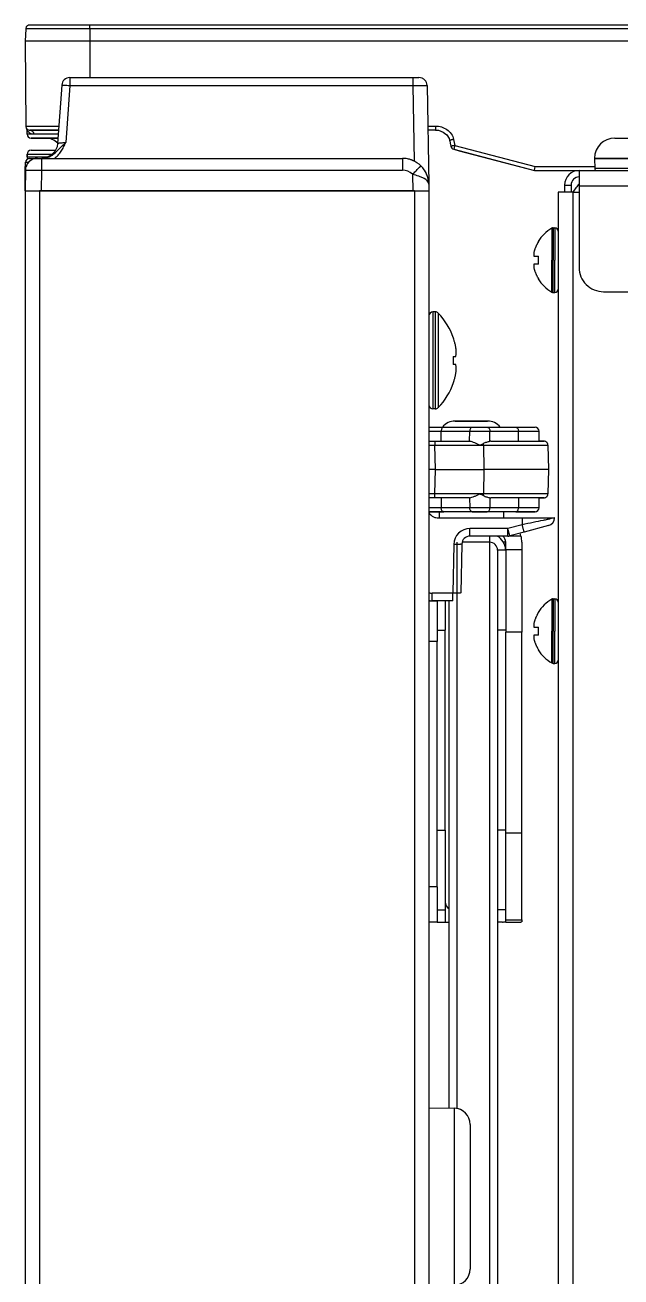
# Model space of a CAD drawing. Header units: millimetres. Extents: x -1584 to 3730, y -1918 to 2655.
# Drawn here: x -1523.8 to -1450.1, y 848.1 to 1003 of the extents above; entities that cross this region are included whole.
import ezdxf

# ---------------------------------------------------------------- set-up
doc = ezdxf.new("R2010")
doc.units = ezdxf.units.MM
doc.header["$LTSCALE"] = 65.395
doc.layers.get('0').update_dxf_attribs({"linetype": 'CONTINUOUS'})
for name, color, linetype in [('02___PRT_ALL_AXES', 7, 'CONTINUOUS'), ('ASSI', 7, 'CONTINUOUS'), ('GEOM', 7, 'CONTINUOUS')]:
    doc.layers.add(name, color=color, linetype=linetype)

msp = doc.modelspace()

# ---------------------------------------------------------------- linework, layer by layer
at = {"linetype": 'Continuous'}
for p, q in [((-1523.83, 1001.05), (-1523.74, 990.55)), ((-1515.83, 1001.05), (-1515.83, 996.55)), ((-1519.28, 995.62), (-1519.8, 988.41)), ((-1523.74, 990.55), (-1519.64, 990.55)), ((-1523.24, 990.05), (-1519.68, 990.05)), ((-1519.68, 990.05), (-1523.24, 990.05)), ((-1523.58, 986.76), (-1523.58, 987.05)), ((-1523.58, 987.05), (-1520.5, 987.05)), ((-1523.08, 987.55), (-1521.08, 987.55)), ((-1521.08, 987.55), (-1520.08, 987.55)), ((-1470.76, 987.67), (-1470.08, 987.49)), ((-1470.08, 987.49), (-1460.75, 985.05)), ((-1523.69, 985.55), (-1523.83, 985.55)), ((-1523.83, 985.08), (-1523.83, 985.55)), ((-1523.78, 985.55), (-1523.77, 986.06)), ((-1523.58, 986.76), (-1520.96, 986.76)), ((-1460.75, 985.05), (-1460.68, 985.55)), ((-1460.68, 985.55), (-1453.32, 985.55)), ((-1453.33, 986.55), (-1453.31, 985.3)), ((-1453.33, 986.55), (-1453.24, 986.55)), ((-1453.24, 986.55), (-1451.11, 986.55)), ((-1451.11, 986.55), (-1451.06, 986.55)), ((-1451.06, 986.55), (-1448.33, 986.55)), ((-1523.83, 982.55), (-1523.83, 985.08)), ((-1460.75, 985.05), (-1459.76, 985.05)), ((-1460.75, 985.05), (-1459.76, 985.05)), ((-1459.76, 985.05), (-1455.81, 985.05)), ((-1459.76, 985.05), (-1455.81, 985.05)), ((-1455.81, 985.05), (-1455.23, 985.05)), ((-1455.81, 985.05), (-1455.23, 985.05)), ((-1451.4, 985.3), (-1453.31, 985.3)), ((-1448.33, 985.3), (-1451.4, 985.3)), ((-1523.83, 982.55), (-1522.63, 982.55)), ((-1523.83, 982.55), (-1523.83, -44.45)), ((-1522.63, 982.55), (-1522.59, 982.55)), ((-1522.59, 982.55), (-1522.03, 982.55)), ((-1522.03, 982.55), (-1521.83, 982.55)), ((-1522.03, 982.55), (-1522.03, -44.45)), ((-1521.83, 982.55), (-1475.83, 982.55)), ((-1475.83, 982.55), (-1475.63, 982.55)), ((-1475.63, 982.55), (-1475.08, 982.55)), ((-1475.63, 982.55), (-1475.63, -44.45)), ((-1475.08, 982.55), (-1475.03, 982.55)), ((-1475.03, 982.55), (-1473.83, 982.55)), ((-1473.83, 982.55), (-1473.83, -44.45)), ((-1457.83, 982.35), (-1457.83, 17.15)), ((-1457.03, 982.35), (-1457.83, 982.35)), ((-1456.23, 982.35), (-1457.03, 982.35)), ((-1456.03, 982.35), (-1456.23, 982.35)), ((-1456.03, 982.35), (-1455.23, 982.35)), ((-1456.03, 982.35), (-1456.03, -137.15)), ((-1460.31, 976.25), (-1460.28, 976.25)), ((-1460.83, 974.45), (-1460.28, 974.45)), ((-1460.28, 973.45), (-1460.83, 973.45)), ((-1460.28, 971.65), (-1460.31, 971.65)), ((-1473.33, 967.55), (-1473.33, 961.55)), ((-1473.04, 967.55), (-1473.04, 961.55)), ((-1472.68, 967.4), (-1472.68, 961.55)), ((-1470.81, 964.3), (-1470.79, 964.3)), ((-1473.33, 961.55), (-1473.33, 955.55)), ((-1473.04, 961.55), (-1473.04, 955.55)), ((-1472.68, 961.55), (-1472.68, 955.7)), ((-1470.81, 962.05), (-1470.49, 962.05)), ((-1470.49, 961.05), (-1470.81, 961.05)), ((-1470.79, 958.8), (-1470.81, 958.8)), ((-1460.31, 930.35), (-1460.28, 930.35)), ((-1460.83, 928.55), (-1460.28, 928.55)), ((-1460.28, 927.55), (-1460.83, 927.55)), ((-1460.28, 925.75), (-1460.31, 925.75))]:
    msp.add_line(p, q, dxfattribs=at)
msp.add_lwpolyline([(-1519.8, 988.41), (-1519.87, 987.99), (-1520.15, 987.41), (-1520.59, 986.95), (-1521.16, 986.65), (-1521.74, 986.56)], dxfattribs=at)
for centre, radius, start, end in [((-1523.24, 990.55), 0.5, 180.5, 202.8752), ((-1523.24, 990.55), 0.5, 180.5, 202.8752), ((-1523.24, 990.55), 0.5, 202.8752, 210.304), ((-1523.24, 990.55), 0.5, 202.8752, 210.304), ((-1523.24, 990.55), 0.5, 210.304, 225.2504), ((-1523.24, 990.55), 0.5, 210.304, 225.2505), ((-1523.24, 990.55), 0.5, 225.2504, 234.19), ((-1523.24, 990.55), 0.5, 225.2505, 234.19), ((-1523.24, 990.55), 0.5, 234.19, 247.6257), ((-1523.24, 990.55), 0.5, 234.19, 247.6257), ((-1523.24, 990.55), 0.5, 247.6257, 270), ((-1523.24, 990.55), 0.5, 247.6257, 270), ((-1521.25, 987.05), 2, 43.0268, 90), ((-1521.25, 987.05), 2, 43.0268, 90), ((-1523.08, 987.05), 0.5, 90, 180), ((-1523.08, 986.76), 0.5, 180, 199.9712), ((-1523.08, 986.76), 0.5, 180, 200.0286), ((-1523.08, 986.76), 0.5, 199.9712, 205.0286), ((-1523.08, 986.76), 0.5, 200.0286, 204.9712), ((-1523.08, 986.76), 0.5, 205.0286, 212.002), ((-1523.08, 986.76), 0.5, 204.9712, 211.9024), ((-1453.06, 985.3), 0.25, 181, 270), ((-1456.23, 973.77), 4.75, 151.0316, 151.9926), ((-1456.23, 973.76), 4.75, 148.4659, 151.0313), ((-1458.84, 974.7), 2.01, 172.7256, 174.8598), ((-1458.86, 974.7), 1.98, 174.8627, 175.7144), ((-1458.87, 974.7), 1.97, 175.714, 176.9766), ((-1458.89, 974.7), 1.96, 176.9771, 178.0037), ((-1458.89, 974.7), 1.95, 178.0037, 179.0738), ((-1458.89, 974.7), 1.95, 179.0741, 180.1995), ((-1458.89, 974.7), 1.95, 180.1995, 181.1541), ((-1458.89, 974.7), 1.95, 181.1545, 182.3767), ((-1458.88, 974.7), 1.96, 182.3765, 183.2159), ((-1458.87, 974.7), 1.97, 183.2167, 184.6016), ((-1458.86, 974.7), 1.98, 184.6009, 185.2558), ((-1458.84, 974.7), 2.01, 185.2585, 187.2741), ((-1456.34, 973.8), 4.64, 163.6036, 165.6824), ((-1456.31, 973.79), 4.67, 162.6228, 163.6051), ((-1456.29, 973.79), 4.68, 161.535, 162.6227), ((-1456.27, 973.78), 4.7, 159.4813, 161.5344), ((-1456.26, 973.78), 4.72, 158.9977, 159.4819), ((-1456.25, 973.78), 4.72, 157.4524, 158.9975), ((-1456.25, 973.77), 4.73, 156.6826, 157.4526), ((-1456.24, 973.77), 4.73, 155.4278, 156.6825), ((-1456.24, 973.77), 4.74, 154.4598, 155.4278), ((-1456.23, 973.77), 4.74, 153.3188, 154.4598), ((-1456.23, 973.77), 4.75, 151.9926, 153.3187), ((-1458.84, 973.2), 2.01, 172.7259, 174.7415), ((-1458.86, 973.2), 1.98, 174.7442, 175.3991), ((-1458.87, 973.2), 1.97, 175.3984, 176.7833), ((-1458.88, 973.2), 1.96, 176.7841, 177.6235), ((-1458.89, 973.2), 1.96, 177.6234, 178.8455), ((-1458.89, 973.2), 1.95, 178.8459, 179.8005), ((-1458.89, 973.2), 1.95, 179.8006, 180.9258), ((-1458.89, 973.2), 1.95, 180.9261, 181.9964), ((-1458.88, 973.2), 1.96, 181.9964, 183.0228), ((-1458.87, 973.2), 1.97, 183.0233, 184.286), ((-1458.86, 973.2), 1.98, 184.2856, 185.1372), ((-1458.84, 973.2), 2.01, 185.1401, 187.2744), ((-1456.34, 974.1), 4.64, 194.3176, 196.3964), ((-1456.53, 973.95), 3.79, 172.4013, 179.9911), ((-1456.53, 973.95), 3.79, 180.0089, 187.5987), ((-1456.31, 974.11), 4.67, 196.3949, 197.3772), ((-1456.29, 974.11), 4.68, 197.3773, 198.465), ((-1456.27, 974.12), 4.7, 198.4656, 200.5187), ((-1456.26, 974.12), 4.72, 200.5181, 201.0023), ((-1456.25, 974.12), 4.72, 201.0025, 202.5476), ((-1456.25, 974.13), 4.73, 202.5474, 203.3174), ((-1456.24, 974.13), 4.73, 203.3175, 204.5722), ((-1456.24, 974.13), 4.74, 204.5722, 205.5402), ((-1456.23, 974.13), 4.74, 205.5402, 206.6812), ((-1456.23, 974.13), 4.75, 206.6813, 208.0074), ((-1456.23, 974.13), 4.75, 208.0074, 208.9684), ((-1456.23, 974.14), 4.75, 208.9687, 211.5341), ((-1473.33, 967.05), 0.5, 90, 180), ((-1473.04, 967.05), 0.5, 43.7747, 90), ((-1478.78, 961.55), 8.44, 17.089, 19.0271), ((-1478.78, 961.55), 8.44, 16.4525, 17.089), ((-1478.78, 961.55), 8.44, 15.2917, 16.4525), ((-1478.78, 961.55), 8.44, 14.46, 15.2917), ((-1478.78, 961.55), 8.44, 13.6208, 14.46), ((-1478.78, 961.55), 8.44, 12.676, 13.6208), ((-1478.78, 961.55), 8.44, 12.0766, 12.676), ((-1478.78, 961.55), 8.44, 10.6622, 12.0766), ((-1474.66, 962.58), 4.2, 5.265, 7.2923), ((-1474.66, 962.58), 4.2, 352.7078, 354.482), ((-1474.64, 962.58), 4.18, 3.3885, 5.2645), ((-1474.65, 962.58), 4.19, 354.4827, 355.3879), ((-1474.63, 962.58), 4.17, 2.8385, 3.3879), ((-1474.63, 962.58), 4.17, 356.2595, 357.177), ((-1474.64, 962.58), 4.18, 355.388, 356.2594), ((-1474.63, 962.58), 4.17, 1.5995, 2.8386), ((-1474.62, 962.58), 4.16, 0.8211, 1.5994), ((-1474.62, 962.58), 4.16, 359.8252, 0.8211), ((-1474.62, 962.58), 4.16, 358.8223, 359.8252), ((-1474.62, 962.58), 4.16, 358.0413, 358.8223), ((-1474.63, 962.58), 4.17, 357.1771, 358.0412), ((-1478.78, 961.55), 7.99, 0, 3.5878), ((-1478.78, 961.55), 7.99, 356.4122, 360), ((-1474.66, 960.52), 4.2, 5.518, 7.2922), ((-1474.65, 960.52), 4.19, 4.6121, 5.5173), ((-1474.64, 960.52), 4.18, 3.7406, 4.612), ((-1474.63, 960.52), 4.17, 2.823, 3.7405), ((-1474.63, 960.52), 4.17, 1.9588, 2.8229), ((-1474.62, 960.52), 4.16, 1.1777, 1.9587), ((-1474.62, 960.52), 4.16, 0.1748, 1.1777), ((-1474.62, 960.52), 4.16, 359.1789, 0.1748), ((-1478.78, 961.55), 8.44, 340.9729, 342.9109), ((-1478.78, 961.55), 8.44, 342.9109, 343.5479), ((-1478.78, 961.55), 8.44, 343.5479, 344.7083), ((-1478.78, 961.55), 8.44, 344.7083, 345.5416), ((-1478.78, 961.55), 8.44, 345.5416, 346.3792), ((-1478.78, 961.55), 8.44, 346.3792, 347.3256), ((-1478.78, 961.55), 8.44, 347.3256, 347.9234), ((-1478.78, 961.55), 8.44, 347.9234, 349.3378), ((-1474.66, 960.52), 4.2, 352.7077, 354.735), ((-1474.64, 960.52), 4.18, 354.7355, 356.6115), ((-1474.63, 960.52), 4.17, 356.6121, 357.1615), ((-1474.62, 960.52), 4.16, 358.4006, 359.1789), ((-1474.63, 960.52), 4.17, 357.1614, 358.4005), ((-1473.33, 956.05), 0.5, 180, 270), ((-1473.04, 956.05), 0.5, 270, 316.2253), ((-1456.26, 927.88), 4.72, 158.9977, 159.4819), ((-1456.25, 927.88), 4.72, 157.4524, 158.9975), ((-1456.25, 927.87), 4.73, 156.6826, 157.4526), ((-1456.24, 927.87), 4.73, 155.4278, 156.6825), ((-1456.24, 927.87), 4.74, 154.4598, 155.4278), ((-1456.23, 927.87), 4.74, 153.3188, 154.4598), ((-1456.23, 927.87), 4.75, 151.9926, 153.3187), ((-1456.23, 927.87), 4.75, 151.0316, 151.9926), ((-1456.23, 927.86), 4.75, 148.4659, 151.0313), ((-1458.84, 928.8), 2.01, 172.7256, 174.8598), ((-1458.86, 928.8), 1.98, 174.8627, 175.7144), ((-1458.87, 928.8), 1.97, 175.714, 176.9766), ((-1458.89, 928.8), 1.96, 176.9771, 178.0037), ((-1458.89, 928.8), 1.95, 178.0037, 179.0738), ((-1458.89, 928.8), 1.95, 179.0741, 180.1995), ((-1458.89, 928.8), 1.95, 180.1995, 181.1541), ((-1458.89, 928.8), 1.95, 181.1545, 182.3767), ((-1458.88, 928.8), 1.96, 182.3765, 183.2159), ((-1458.87, 928.8), 1.97, 183.2167, 184.6016), ((-1458.86, 928.8), 1.98, 184.6009, 185.2558), ((-1458.84, 928.8), 2.01, 185.2585, 187.2741), ((-1456.34, 927.9), 4.64, 163.6036, 165.6824), ((-1456.31, 927.89), 4.67, 162.6228, 163.6051), ((-1456.29, 927.89), 4.68, 161.535, 162.6227), ((-1456.27, 927.88), 4.7, 159.4813, 161.5344), ((-1456.53, 928.05), 3.79, 172.4013, 179.9911), ((-1456.53, 928.05), 3.79, 180.0089, 187.5987), ((-1458.84, 927.3), 2.01, 172.7259, 174.7415), ((-1458.86, 927.3), 1.98, 174.7442, 175.3991), ((-1458.87, 927.3), 1.97, 175.3984, 176.7833), ((-1458.88, 927.3), 1.96, 176.7841, 177.6235), ((-1458.89, 927.3), 1.96, 177.6234, 178.8455), ((-1458.89, 927.3), 1.95, 178.8459, 179.8005), ((-1458.89, 927.3), 1.95, 179.8006, 180.9258), ((-1458.89, 927.3), 1.95, 180.9261, 181.9964), ((-1458.88, 927.3), 1.96, 181.9964, 183.0228), ((-1458.87, 927.3), 1.97, 183.0233, 184.286), ((-1458.86, 927.3), 1.98, 184.2856, 185.1372), ((-1458.84, 927.3), 2.01, 185.1401, 187.2744), ((-1456.34, 928.2), 4.64, 194.3176, 196.3964), ((-1456.31, 928.21), 4.67, 196.3949, 197.3772), ((-1456.29, 928.21), 4.68, 197.3773, 198.465), ((-1456.27, 928.22), 4.7, 198.4656, 200.5187), ((-1456.26, 928.22), 4.72, 200.5181, 201.0023), ((-1456.25, 928.22), 4.72, 201.0025, 202.5476), ((-1456.25, 928.23), 4.73, 202.5474, 203.3174), ((-1456.24, 928.23), 4.73, 203.3175, 204.5722), ((-1456.24, 928.23), 4.74, 204.5722, 205.5402), ((-1456.23, 928.23), 4.74, 205.5402, 206.6812), ((-1456.23, 928.23), 4.75, 206.6813, 208.0074), ((-1456.23, 928.23), 4.75, 208.0074, 208.9684), ((-1456.23, 928.24), 4.75, 208.9687, 211.5341)]:
    msp.add_arc(centre, radius, start, end, dxfattribs=at)
msp.add_open_spline([(-1455.23, 983.41), (-1455.37, 983.25), (-1455.65, 982.9), (-1455.9, 982.54), (-1456.03, 982.35)], degree=3, knots=[0, 0, 0, 0, 0.483639, 1, 1, 1, 1], dxfattribs=at)
at = {"layer": '02___PRT_ALL_AXES', "linetype": 'Continuous'}
for p, q in [((-1523.58, 989.55), (-1523.58, 990.01)), ((-1523.58, 989.55), (-1523.58, 990.01)), ((-1523.58, 987.05), (-1523.58, 986.76))]:
    msp.add_line(p, q, dxfattribs=at)
at = {"layer": 'ASSI', "linetype": 'Continuous'}
for p, q in [((-1458.63, 977.9), (-1458.63, 973.95)), ((-1458.43, 977.95), (-1458.23, 977.95)), ((-1458.43, 977.95), (-1458.43, 973.95)), ((-1458.23, 977.95), (-1458.23, 973.95)), ((-1458.63, 970), (-1458.63, 973.95)), ((-1458.43, 969.95), (-1458.43, 973.95)), ((-1458.23, 969.95), (-1458.23, 973.95)), ((-1458.43, 969.95), (-1458.23, 969.95)), ((-1473.04, 967.55), (-1473.33, 967.55)), ((-1473.04, 955.55), (-1473.33, 955.55)), ((-1472.58, 942.83), (-1472.58, 942.05)), ((-1464.58, 942.83), (-1464.58, 942.05)), ((-1458.63, 932), (-1458.63, 928.05)), ((-1458.43, 932.05), (-1458.23, 932.05)), ((-1458.43, 932.05), (-1458.43, 928.05)), ((-1458.23, 932.05), (-1458.23, 928.05)), ((-1458.63, 924.1), (-1458.63, 928.05)), ((-1458.43, 924.05), (-1458.43, 928.05)), ((-1458.23, 924.05), (-1458.23, 928.05)), ((-1458.43, 924.05), (-1458.23, 924.05))]:
    msp.add_line(p, q, dxfattribs=at)
for centre, radius, start, end in [((-1456.21, 973.75), 4.8, 120.3012, 148.4026), ((-1458.43, 977.55), 0.4, 90, 120.3012), ((-1458.23, 977.55), 0.4, 0, 90), ((-1456.21, 973.75), 4.8, 148.4026, 148.5421), ((-1456.21, 974.15), 4.8, 211.4579, 211.5974), ((-1456.21, 974.15), 4.8, 211.5974, 239.6988), ((-1458.43, 970.35), 0.4, 239.6988, 270), ((-1458.23, 970.35), 0.4, 270, 360), ((-1478.78, 961.55), 8.45, 19.0287, 43.7747), ((-1478.78, 961.55), 8.45, 316.2253, 340.9713), ((-1456.21, 927.85), 4.8, 120.3012, 148.4026), ((-1458.43, 931.65), 0.4, 90, 120.3012), ((-1458.23, 931.65), 0.4, 0, 90), ((-1456.21, 927.85), 4.8, 148.4026, 148.5421), ((-1456.21, 928.25), 4.8, 211.4579, 211.5974), ((-1456.21, 928.25), 4.8, 211.5974, 239.6988), ((-1458.43, 924.45), 0.4, 239.6988, 270), ((-1458.23, 924.45), 0.4, 270, 360)]:
    msp.add_arc(centre, radius, start, end, dxfattribs=at)
at = {"layer": 'GEOM', "linetype": 'Continuous'}
for p, q in [((-1523.75, 1002.58), (-1523.83, 1001.05)), ((-1515.83, 1002.58), (-1523.75, 1002.58)), ((-1521.63, 1003.05), (-1523.25, 1003.05)), ((-1521.63, 1003.05), (-1523.25, 1003.05)), ((-1521.58, 1003.05), (-1521.63, 1003.05)), ((-1521.58, 1003.05), (-1521.63, 1003.05)), ((-1515.83, 1003.05), (-1521.58, 1003.05)), ((-1515.83, 1003.05), (-1521.58, 1003.05)), ((-1377.83, 1003.05), (-1515.83, 1003.05)), ((-1515.83, 1002.58), (-1515.83, 1003.05)), ((-1515.83, 1002.58), (-1515.83, 1001.05)), ((-1377.83, 1002.58), (-1515.83, 1002.58)), ((-1515.83, 1001.05), (-1523.83, 1001.05)), ((-1377.83, 1001.05), (-1515.83, 1001.05)), ((-1518.29, 996.55), (-1475.81, 996.55)), ((-1518.29, 996.55), (-1511.16, 996.55)), ((-1518.29, 996.55), (-1518.29, 995.57)), ((-1511.16, 996.55), (-1475.81, 996.55)), ((-1475.81, 996.55), (-1475.06, 996.55)), ((-1475.81, 996.55), (-1475.81, 995.57)), ((-1518.29, 995.57), (-1518.79, 988.51)), ((-1518.29, 995.57), (-1475.81, 995.57)), ((-1475.81, 995.57), (-1475.65, 986.19)), ((-1474.06, 995.57), (-1473.85, 983.36)), ((-1523.56, 989.98), (-1523.58, 990.01)), ((-1473.97, 990.55), (-1473.01, 990.55)), ((-1473.01, 990.05), (-1473.96, 990.05)), ((-1473.01, 990.55), (-1473.01, 990.05)), ((-1472.64, 990.02), (-1472.06, 989.81)), ((-1522.77, 989.55), (-1523.58, 989.55)), ((-1521.25, 989.05), (-1523.08, 989.05)), ((-1523.08, 989.05), (-1521.25, 989.05)), ((-1519.72, 989.55), (-1522.77, 989.55)), ((-1519.75, 989.05), (-1521.25, 989.05)), ((-1521.25, 989.05), (-1519.75, 989.05)), ((-1471.89, 989.68), (-1471.61, 989.46)), ((-1471.28, 988.82), (-1471.27, 988.8)), ((-1471.27, 988.8), (-1471.27, 988.8)), ((-1471.27, 988.8), (-1471.27, 988.8)), ((-1471.27, 988.8), (-1471.24, 988.66)), ((-1471.24, 988.66), (-1471.15, 988.22)), ((-1470.78, 988.89), (-1470.63, 988.15)), ((-1450.83, 989.05), (-1448.33, 989.05)), ((-1519.8, 988.41), (-1519.8, 988.41)), ((-1471.15, 988.22), (-1471.12, 988.06)), ((-1471.12, 988.06), (-1471.12, 988.06)), ((-1470.76, 987.67), (-1460.75, 985.05)), ((-1470.63, 988.15), (-1460.68, 985.55)), ((-1523.78, 985.55), (-1523.77, 986.06)), ((-1523.27, 986.55), (-1522.52, 986.55)), ((-1522.52, 986.55), (-1522.29, 986.55)), ((-1522.29, 986.55), (-1521.79, 986.55)), ((-1521.79, 986.55), (-1477.1, 986.55)), ((-1521.79, 986.55), (-1521.79, 985.08)), ((-1477.1, 986.55), (-1477.1, 985.08)), ((-1453.33, 986.59), (-1453.33, 986.55)), ((-1453.33, 986.59), (-1453.24, 986.59)), ((-1453.24, 986.59), (-1451.11, 986.59)), ((-1451.11, 986.59), (-1451.06, 986.59)), ((-1451.06, 986.59), (-1448.33, 986.59)), ((-1523.79, 985.08), (-1523.83, 982.55)), ((-1521.79, 985.08), (-1521.83, 982.55)), ((-1521.79, 985.08), (-1477.1, 985.08)), ((-1475.87, 984.57), (-1475.83, 982.55)), ((-1455.23, 985.05), (-694.03, 985.05)), ((-1455.23, 985.05), (-1455.23, 984.26)), ((-1455.23, 985.05), (-694.03, 985.05)), ((-1455.23, 984.26), (-1455.23, 984.25)), ((-1455.23, 984.25), (-1455.23, 983.41)), ((-1521.83, 982.55), (-1522.03, 982.55)), ((-1475.83, 982.55), (-1521.83, 982.55)), ((-1475.63, 982.55), (-1475.83, 982.55)), ((-1473.85, 983.36), (-1473.83, 982.55)), ((-1457.03, 983.25), (-1456.23, 983.25)), ((-1457.03, 983.25), (-1457.03, 982.35)), ((-1456.23, 983.25), (-1456.23, 982.35)), ((-1455.23, 983.41), (-1455.23, 983.16)), ((-1455.23, 983.16), (-1455.23, 973.09)), ((-1455.23, 983.16), (-694.03, 983.16)), ((-1455.23, 973.09), (-1455.23, 973.05)), ((-1452.23, 970.05), (-697.03, 970.05)), ((-1473.83, 953.27), (-1473.21, 953.27)), ((-1473.83, 953.27), (-1473.21, 953.27)), ((-1473.21, 953.27), (-1473.19, 953.27)), ((-1473.21, 953.27), (-1473.19, 953.27)), ((-1473.19, 953.27), (-1472.16, 953.27)), ((-1473.19, 953.27), (-1472.16, 953.27)), ((-1472.16, 953.27), (-1471.99, 953.27)), ((-1472.16, 953.27), (-1471.99, 953.27)), ((-1471.99, 953.27), (-1468.46, 953.27)), ((-1470.55, 954.05), (-1470.58, 954.05)), ((-1470.58, 954.05), (-1470.58, 954.05)), ((-1470.58, 954.05), (-1470.56, 954.05)), ((-1470.56, 954.05), (-1468.58, 954.05)), ((-1468.58, 954.05), (-1470.55, 954.05)), ((-1466.58, 954.05), (-1468.58, 954.05)), ((-1468.58, 954.05), (-1466.58, 954.05)), ((-1468.46, 953.27), (-1466.61, 953.27)), ((-1468.46, 953.27), (-1466.61, 953.27)), ((-1466.61, 953.27), (-1463.07, 953.27)), ((-1463.07, 953.27), (-1462.53, 953.27)), ((-1463.07, 953.27), (-1461.87, 953.27)), ((-1462.53, 953.27), (-1461.87, 953.27)), ((-1461.87, 953.27), (-1461.85, 953.27)), ((-1461.87, 953.27), (-1460.75, 953.27)), ((-1461.85, 953.27), (-1460.75, 953.27)), ((-1460.75, 953.27), (-1460.69, 953.27)), ((-1460.75, 953.27), (-1460.73, 953.27)), ((-1473.83, 952.78), (-1472.32, 952.78)), ((-1473.83, 951.55), (-1473.09, 951.55)), ((-1473.09, 951.55), (-1468.82, 951.55)), ((-1473.09, 951.55), (-1468.82, 951.55)), ((-1473.09, 951.55), (-1473.09, 951.06)), ((-1472.33, 951.55), (-1472.32, 952.78)), ((-1472.32, 952.78), (-1468.78, 952.78)), ((-1468.8, 951.55), (-1468.78, 952.78)), ((-1468.78, 952.78), (-1466.28, 952.78)), ((-1467.08, 951.06), (-1467.08, 951.28)), ((-1466.28, 952.78), (-1462.75, 952.78)), ((-1466.27, 951.55), (-1466.28, 952.78)), ((-1466.18, 951.55), (-1462.73, 951.55)), ((-1462.75, 952.78), (-1460.19, 952.78)), ((-1462.73, 951.55), (-1462.75, 952.78)), ((-1462.73, 951.55), (-1460.17, 951.55)), ((-1460.17, 951.55), (-1460.19, 952.78)), ((-1460.17, 951.55), (-1459.59, 951.55)), ((-1459.59, 951.55), (-1460.17, 951.55)), ((-1473.84, 951.06), (-1473.09, 951.06)), ((-1473.09, 951.06), (-1467.53, 951.06)), ((-1473.03, 948.05), (-1473.09, 951.06)), ((-1467.53, 951.06), (-1467.08, 951.06)), ((-1467.08, 951.06), (-1467.03, 948.05)), ((-1467.08, 951.06), (-1459.09, 951.06)), ((-1459.09, 951.06), (-1459.03, 948.05)), ((-1473.03, 948.05), (-1473.84, 948.05)), ((-1473.09, 945.04), (-1473.03, 948.05)), ((-1473.03, 948.05), (-1467.03, 948.05)), ((-1467.03, 948.05), (-1467.08, 945.04)), ((-1459.03, 948.05), (-1467.03, 948.05)), ((-1459.03, 948.05), (-1459.09, 945.04)), ((-1473.09, 945.04), (-1473.84, 945.04)), ((-1473.09, 944.55), (-1473.09, 945.04)), ((-1467.53, 945.04), (-1473.09, 945.04)), ((-1467.08, 945.04), (-1467.53, 945.04)), ((-1467.08, 944.82), (-1467.08, 945.04)), ((-1459.09, 945.04), (-1467.08, 945.04)), ((-1473.09, 944.55), (-1473.83, 944.55)), ((-1468.82, 944.55), (-1473.09, 944.55)), ((-1472.33, 944.55), (-1472.32, 943.32)), ((-1468.8, 944.55), (-1468.78, 943.32)), ((-1466.27, 944.55), (-1466.28, 943.32)), ((-1462.73, 944.55), (-1466.18, 944.55)), ((-1462.73, 944.55), (-1462.75, 943.32)), ((-1460.17, 944.55), (-1462.73, 944.55)), ((-1460.19, 943.32), (-1460.17, 944.55)), ((-1459.59, 944.55), (-1460.17, 944.55)), ((-1460.17, 944.55), (-1459.59, 944.55)), ((-1472.32, 943.32), (-1473.83, 943.32)), ((-1473.83, 942.83), (-1473.21, 942.83)), ((-1473.21, 942.83), (-1473.83, 942.83)), ((-1473.21, 942.83), (-1473.19, 942.83)), ((-1473.19, 942.83), (-1473.21, 942.83)), ((-1473.19, 942.83), (-1472.58, 942.83)), ((-1472.58, 942.83), (-1473.19, 942.83)), ((-1472.61, 942.05), (-1462.28, 942.05)), ((-1472.58, 942.83), (-1471.99, 942.83)), ((-1471.99, 942.83), (-1472.58, 942.83)), ((-1468.78, 943.32), (-1472.32, 943.32)), ((-1468.46, 942.83), (-1471.99, 942.83)), ((-1466.28, 943.32), (-1468.78, 943.32)), ((-1466.61, 942.83), (-1468.46, 942.83)), ((-1468.46, 942.83), (-1466.61, 942.83)), ((-1463.07, 942.83), (-1466.61, 942.83)), ((-1462.75, 943.32), (-1466.28, 943.32)), ((-1463.07, 942.83), (-1461.87, 942.83)), ((-1462.53, 942.83), (-1463.07, 942.83)), ((-1460.19, 943.32), (-1462.75, 943.32)), ((-1461.87, 942.83), (-1462.53, 942.83)), ((-1462.28, 942.05), (-1458.34, 942.05)), ((-1462.28, 942.05), (-1462.28, 941.22)), ((-1461.87, 942.83), (-1460.75, 942.83)), ((-1461.85, 942.83), (-1461.87, 942.83)), ((-1460.75, 942.83), (-1461.85, 942.83)), ((-1460.75, 942.83), (-1460.73, 942.83)), ((-1460.69, 942.83), (-1460.75, 942.83)), ((-1458.28, 942.05), (-1458.34, 942.05)), ((-1458.28, 942.05), (-1458.28, 942.05)), ((-1468.75, 939.8), (-1468.75, 940.75)), ((-1464.06, 940.75), (-1468.75, 940.75)), ((-1462.28, 941.22), (-1464.06, 940.75)), ((-1464.06, 939.8), (-1464.06, 940.75)), ((-1459.03, 941.1), (-1462.03, 940.31)), ((-1470.33, 868.95), (-1470.33, 939.05)), ((-1466.33, 939.05), (-1469.71, 939.05)), ((-1464.06, 939.8), (-1468.75, 939.8)), ((-1464.06, 939.8), (-1468.75, 939.8)), ((-1466.33, 939.8), (-1466.33, 939.05)), ((-1466.33, 939.05), (-1466.33, 734.09)), ((-1464.33, 939.05), (-1464.6, 939.05)), ((-1464.33, 938.16), (-1464.33, 939.05)), ((-1463.82, 939.83), (-1463.81, 939.83)), ((-1462.03, 940.31), (-1463.81, 939.83)), ((-1462.03, 940.31), (-1463.81, 939.83)), ((-1463.81, 939.83), (-1462.44, 939.83)), ((-1462.33, 939.05), (-1462.33, 938.16)), ((-1470.75, 938.78), (-1470.86, 932.75)), ((-1469.75, 938.82), (-1469.86, 932.78)), ((-1464.33, 938.05), (-1465.33, 938.05)), ((-1465.33, 938.05), (-1465.33, 733.89)), ((-1465.33, 938.05), (-1465.33, 733.89)), ((-1464.33, 938.16), (-1464.33, 938.05)), ((-1464.33, 938.16), (-1462.33, 938.16)), ((-1464.33, 938.05), (-1464.33, 928.17)), ((-1462.33, 938.16), (-1462.33, 927.9)), ((-1473.41, 931.8), (-1473.41, 932.75)), ((-1470.86, 932.75), (-1473.41, 932.75)), ((-1470.86, 931.8), (-1470.86, 932.75)), ((-1472.83, 931.74), (-1473.83, 931.74)), ((-1470.86, 931.8), (-1473.41, 931.8)), ((-1470.86, 931.8), (-1473.41, 931.8)), ((-1472.83, 931.8), (-1472.83, 931.74)), ((-1472.83, 931.74), (-1472.83, 928.17)), ((-1471.83, 931.8), (-1471.83, 928.17)), ((-1471.33, 869.01), (-1471.33, 931.8)), ((-1471.33, 869.01), (-1471.33, 931.8)), ((-1472.83, 928.17), (-1471.83, 928.17)), ((-1472.83, 928.17), (-1472.83, 926.78)), ((-1471.83, 903.43), (-1471.83, 928.17)), ((-1464.33, 928.17), (-1465.33, 928.17)), ((-1464.33, 928.17), (-1464.33, 927.9)), ((-1472.83, 926.78), (-1473.83, 926.78)), ((-1472.83, 903.43), (-1472.83, 926.78)), ((-1464.33, 903.43), (-1464.33, 927.9)), ((-1462.33, 927.9), (-1464.33, 927.9)), ((-1462.33, 903.05), (-1462.33, 927.9)), ((-1472.83, 903.43), (-1471.83, 903.43)), ((-1472.83, 896.42), (-1472.83, 903.43)), ((-1471.83, 903.43), (-1471.83, 894.55)), ((-1464.33, 903.43), (-1465.33, 903.43)), ((-1464.33, 903.05), (-1464.33, 903.43)), ((-1464.33, 893.55), (-1464.33, 903.05)), ((-1462.33, 903.05), (-1464.33, 903.05)), ((-1462.33, 892.34), (-1462.33, 903.05)), ((-1472.83, 896.42), (-1473.83, 896.42)), ((-1472.83, 896.42), (-1472.83, 893.66)), ((-1471.83, 894.55), (-1471.83, 893.55)), ((-1472.83, 893.66), (-1472.83, 893.55)), ((-1472.83, 893.55), (-1471.83, 893.55)), ((-1472.83, 893.55), (-1472.83, 892.05)), ((-1471.83, 893.55), (-1471.83, 892.05)), ((-1464.33, 893.55), (-1465.33, 893.55)), ((-1464.33, 892.34), (-1464.33, 893.55)), ((-1472.83, 892.05), (-1473.83, 892.05)), ((-1472.83, 892.05), (-1471.83, 892.05)), ((-1471.83, 892.05), (-1471.33, 892.05)), ((-1464.71, 892.05), (-1465.33, 892.05)), ((-1464.33, 892.11), (-1464.33, 892.34)), ((-1464.33, 892.34), (-1462.33, 892.34)), ((-1464.33, 892.05), (-1462.44, 892.05)), ((-1462.33, 892.34), (-1462.33, 892.11)), ((-1473.83, 869.05), (-1470.7, 869)), ((-1470.7, 869), (-1470.7, 858.85)), ((-1468.73, 867), (-1468.73, 861.7)), ((-1468.73, 867), (-1468.73, 861.7)), ((-1468.73, 861.7), (-1468.73, 861.37)), ((-1468.73, 861.7), (-1468.73, 861.37)), ((-1468.73, 861.37), (-1468.73, 861.35)), ((-1468.73, 861.37), (-1468.73, 861.35)), ((-1468.73, 861.35), (-1468.73, 860.3)), ((-1468.73, 861.35), (-1468.73, 858.05)), ((-1468.73, 860.3), (-1468.73, 858.55)), ((-1470.7, 858.85), (-1470.7, 858.05)), ((-1468.73, 858.55), (-1468.73, 858.05)), ((-1470.7, 858.05), (-1470.7, 857.25)), ((-1470.7, 857.25), (-1470.7, 847.1)), ((-1468.73, 858.05), (-1468.73, 854.75)), ((-1468.73, 858.05), (-1468.73, 854.75)), ((-1468.73, 854.75), (-1468.73, 854.73)), ((-1468.73, 854.75), (-1468.73, 854.73)), ((-1468.73, 854.73), (-1468.73, 849.13)), ((-1468.73, 854.73), (-1468.73, 854.4)), ((-1468.73, 854.4), (-1468.73, 849.2)), ((-1468.73, 849.2), (-1468.73, 849.1)), ((-1468.73, 849.13), (-1468.73, 849.1))]:
    msp.add_line(p, q, dxfattribs=at)
for points in [[(-1473.01, 990.05), (-1472.64, 990.02), (-1472.06, 989.81), (-1471.61, 989.47), (-1471.34, 989.02), (-1471.27, 988.8)], [(-1471.27, 988.8), (-1471.24, 988.66), (-1471.15, 988.22), (-1471.12, 988.06)]]:
    msp.add_lwpolyline(points, dxfattribs=at)
for centre, radius, start, end in [((-1523.25, 1002.55), 0.5, 155.2498, 177), ((-1523.25, 1002.55), 0.5, 155.2498, 177), ((-1523.25, 1002.55), 0.5, 148.4971, 155.2498), ((-1523.25, 1002.55), 0.5, 148.4971, 155.2498), ((-1523.25, 1002.55), 0.5, 133.4996, 148.4971), ((-1523.25, 1002.55), 0.5, 133.4995, 148.4971), ((-1523.25, 1002.55), 0.5, 124.9692, 133.4996), ((-1523.25, 1002.55), 0.5, 124.9692, 133.4995), ((-1523.25, 1002.55), 0.5, 111.7493, 124.9692), ((-1523.25, 1002.55), 0.5, 111.7493, 124.9692), ((-1523.25, 1002.55), 0.5, 90, 111.7493), ((-1523.25, 1002.55), 0.5, 90, 111.7493), ((-1518.29, 995.55), 1, 90, 175.9198), ((-1475.06, 995.55), 1, 67.7504, 90), ((-1475.06, 995.55), 1, 67.7482, 89.9976), ((-1475.06, 995.55), 1, 57.9638, 67.7504), ((-1475.06, 995.55), 1, 57.9619, 67.7482), ((-1475.06, 995.55), 1, 45.5005, 57.9638), ((-1475.06, 995.55), 1, 45.4988, 57.9619), ((-1475.06, 995.55), 1, 32.3768, 45.5005), ((-1475.06, 995.55), 1, 32.3756, 45.4988), ((-1475.06, 995.55), 1, 23.2504, 32.3768), ((-1475.06, 995.55), 1, 23.2494, 32.3756), ((-1475.06, 995.55), 1, 1, 23.2504), ((-1475.06, 995.55), 1, 1, 23.2494), ((-1524.08, 990.01), 0.5, 0.0145, 32.6976), ((-1523.08, 989.55), 0.5, 180, 270), ((-1450.83, 986.55), 2.5, 90, 179), ((-1522.29, 985.05), 1.5, 90.001, 179), ((-1522.29, 985.05), 1.5, 156.7498, 179), ((-1523.27, 986.05), 0.5, 90.0075, 179.0001), ((-1523.27, 986.05), 0.5, 149.3323, 179), ((-1523.27, 986.05), 0.5, 135.3065, 149.3323), ((-1522.29, 985.05), 1.5, 147.4798, 156.7498), ((-1523.27, 986.05), 0.5, 119.6667, 135.3065), ((-1522.29, 985.05), 1.5, 134.4997, 147.4798), ((-1522.29, 985.05), 1.5, 121.9042, 134.4997), ((-1522.29, 985.05), 1.5, 112.2497, 121.9042), ((-1522.29, 985.05), 1.5, 90, 112.2497), ((-1477.1, 983.3), 3.25, 45.4082, 90), ((-1477.1, 983.3), 3.25, 79.0079, 90), ((-1477.1, 983.3), 3.25, 74.8048, 79.0079), ((-1477.1, 983.3), 3.25, 68.0458, 74.8048), ((-1477.1, 983.3), 3.25, 62.0855, 68.0458), ((-1477.1, 983.3), 3.25, 1, 45.4082), ((-1477.1, 983.3), 3.25, 37.7918, 45.4082), ((-1477.1, 983.33), 1.75, 45.4018, 90.0096), ((-1477.1, 983.3), 3.25, 35.5075, 37.7918), ((-1477.1, 983.3), 3.25, 29.3577, 35.5075), ((-1477.1, 983.3), 3.25, 27.9639, 29.3577), ((-1477.1, 983.3), 3.25, 20.2844, 27.9639), ((-1477.1, 983.3), 3.25, 16.3148, 20.2844), ((-1477.1, 983.3), 3.25, 10.7294, 16.3148), ((-1477.1, 983.3), 3.25, 1, 10.7294), ((-1455.23, 983.25), 1.8, 90, 180), ((-1455.23, 983.25), 1, 90, 180), ((-1470.58, 952.05), 2, 90, 142.1212), ((-1466.58, 952.05), 2, 37.8788, 90), ((-1460.69, 952.77), 0.5, 1, 90), ((-1466.18, 950.65), 0.898, 89.9645, 95.7309), ((-1459.59, 951.05), 0.5, 72.2, 90), ((-1459.59, 951.05), 0.5, 72.1996, 89.9995), ((-1459.59, 951.05), 0.5, 64.7499, 72.2), ((-1459.59, 951.05), 0.5, 64.7495, 72.1996), ((-1459.59, 951.05), 0.5, 54.4001, 64.7499), ((-1459.59, 951.05), 0.5, 54.3996, 64.7495), ((-1459.59, 951.05), 0.5, 45.0472, 54.4001), ((-1459.59, 951.05), 0.5, 45.0468, 54.3996), ((-1459.59, 951.05), 0.5, 36.6, 45.0472), ((-1459.59, 951.05), 0.5, 36.5997, 45.0468), ((-1459.59, 951.05), 0.5, 25.3673, 36.6), ((-1459.59, 951.05), 0.5, 25.3671, 36.5997), ((-1459.59, 951.05), 0.5, 18.8, 25.3673), ((-1459.59, 951.05), 0.5, 18.7999, 25.3671), ((-1459.59, 951.05), 0.5, 1, 18.8), ((-1459.59, 951.05), 0.5, 1, 18.7999), ((-1459.59, 945.05), 0.5, 341.2, 359), ((-1459.59, 945.05), 0.5, 341.2, 359), ((-1466.18, 945.45), 0.898, 264.2691, 270.0356), ((-1459.59, 945.05), 0.5, 270, 287.8), ((-1459.59, 945.05), 0.5, 270.0001, 287.8001), ((-1459.59, 945.05), 0.5, 287.8, 295.2481), ((-1459.59, 945.05), 0.5, 287.8001, 295.2482), ((-1459.59, 945.05), 0.5, 295.2481, 305.6), ((-1459.59, 945.05), 0.5, 295.2482, 305.6), ((-1459.59, 945.05), 0.5, 305.6, 314.9503), ((-1459.59, 945.05), 0.5, 305.6, 314.9504), ((-1459.59, 945.05), 0.5, 314.9503, 323.4), ((-1459.59, 945.05), 0.5, 314.9504, 323.4), ((-1459.59, 945.05), 0.5, 323.4, 334.6298), ((-1459.59, 945.05), 0.5, 323.4, 334.6298), ((-1459.59, 945.05), 0.5, 334.6298, 341.2), ((-1459.59, 945.05), 0.5, 334.6298, 341.2), ((-1472.61, 943.55), 1.5, 215.0594, 226.3115), ((-1472.61, 943.55), 1.5, 226.3115, 226.6812), ((-1472.61, 943.55), 1.5, 226.6812, 240.9067), ((-1472.61, 943.55), 1.5, 240.9067, 241.2135), ((-1472.61, 943.55), 1.5, 241.2135, 255.1271), ((-1472.61, 943.55), 1.5, 255.1271, 255.725), ((-1472.61, 943.55), 1.5, 255.725, 270), ((-1460.69, 943.33), 0.5, 270, 359), ((-1459.28, 942.07), 1, 284.8683, 358.4505), ((-1459.28, 942.07), 1, 284.8683, 358.4505), ((-1459.28, 942.07), 1, 358.4505, 358.9024), ((-1459.28, 942.07), 1, 358.4505, 358.9024), ((-1468.75, 938.75), 2, 90.0001, 178.9999), ((-1468.75, 938.8), 1, 89.9985, 179.0022), ((-1466.33, 938.05), 1, 0, 90), ((-1466.33, 938.05), 2, 3.1697, 61.336), ((-1465.33, 939.05), 1, 0, 48.85), ((-1464.06, 940.8), 1, 270, 284.8683), ((-1465.33, 939.05), 3, 15.0955, 21.9133), ((-1465.33, 939.05), 3, 0, 15.0955), ((-1473.4, 934.75), 2.01, 257.6551, 269.9792), ((-1473.41, 934.8), 3, 261.7969, 270), ((-1473.41, 934.8), 3, 261.7969, 270), ((-1470.83, 894.55), 1, 180, 240), ((-1470.73, 867), 2, 0, 89), ((-1470.73, 849.1), 2, 271, 360)]:
    msp.add_arc(centre, radius, start, end, dxfattribs=at)
for centre, major_axis, start_param, end_param in [((-1468.84, 951.05), (0.581, 0.044), 1.437838, 1.483306), ((-1468.84, 945.05), (0.581, -0.044), -1.483306, -1.437838)]:
    msp.add_ellipse(centre, major_axis=major_axis, ratio=0.857955, start_param=start_param, end_param=end_param, dxfattribs=at)
for points, knots in [([(-1519.28, 995.62), (-1519.28, 995.62), (-1519.27, 995.62), (-1519.26, 995.62), (-1519.24, 995.62), (-1519.19, 995.62), (-1519.1, 995.62), (-1518.98, 995.61), (-1518.83, 995.6), (-1518.6, 995.59), (-1518.41, 995.58), (-1518.29, 995.57)], [0, 0, 0, 0, 0.005092, 0.019608, 0.043487, 0.076527, 0.168971, 0.293211, 0.444584, 0.617423, 1, 1, 1, 1]), ([(-1475.81, 995.57), (-1475.7, 995.57), (-1475.47, 995.57), (-1475.15, 995.57), (-1474.85, 995.57), (-1474.59, 995.57), (-1474.4, 995.57), (-1474.27, 995.57), (-1474.2, 995.57), (-1474.14, 995.57), (-1474.1, 995.57), (-1474.08, 995.57), (-1474.06, 995.57), (-1474.06, 995.57)], [0, 0, 0, 0, 0.19499, 0.382633, 0.555444, 0.706965, 0.831305, 0.881755, 0.923706, 0.956785, 0.980638, 0.995065, 1, 1, 1, 1]), ([(-1523.51, 989.91), (-1523.52, 989.92), (-1523.53, 989.94), (-1523.55, 989.96), (-1523.56, 989.98)], [0, 0, 0, 0, 0.295653, 1, 1, 1, 1]), ([(-1523.24, 990.05), (-1523.12, 990.05), (-1522.86, 989.94), (-1522.77, 989.68), (-1522.77, 989.55)], [0, 0, 0, 0, 0.489968, 1, 1, 1, 1]), ([(-1473.01, 990.55), (-1472.52, 990.55), (-1471.75, 990.32), (-1471.03, 989.61), (-1470.83, 989.14), (-1470.78, 988.89)], [0, 0, 0, 0, 0.497515, 0.748884, 1, 1, 1, 1]), ([(-1523.24, 989.68), (-1523.27, 989.69), (-1523.37, 989.76), (-1523.46, 989.84), (-1523.51, 989.91)], [0, 0, 0, 0, 0.288556, 1, 1, 1, 1]), ([(-1522.77, 989.55), (-1522.81, 989.55), (-1522.98, 989.56), (-1523.14, 989.62), (-1523.24, 989.68)], [0, 0, 0, 0, 0.278774, 1, 1, 1, 1]), ([(-1521.74, 986.55), (-1521.44, 986.55), (-1520.82, 986.69), (-1520.07, 987.22), (-1519.56, 987.79), (-1519.18, 988.16), (-1518.96, 988.36), (-1518.84, 988.46), (-1518.79, 988.52)], [0, 0, 0, 0, 0.25101, 0.501188, 0.749139, 0.873783, 0.936762, 1, 1, 1, 1]), ([(-1520.21, 986.55), (-1520.04, 986.66), (-1519.73, 986.93), (-1519.35, 987.42), (-1519.09, 987.87), (-1518.92, 988.24), (-1518.83, 988.42), (-1518.79, 988.51)], [0, 0, 0, 0, 0.249853, 0.499776, 0.749824, 0.87491, 1, 1, 1, 1]), ([(-1518.79, 988.52), (-1518.92, 988.5), (-1519.1, 988.47), (-1519.34, 988.44), (-1519.49, 988.43), (-1519.62, 988.41), (-1519.71, 988.41), (-1519.77, 988.4), (-1519.79, 988.4), (-1519.8, 988.41), (-1519.8, 988.41)], [0, 0, 0, 0, 0.380185, 0.552838, 0.704885, 0.830075, 0.923164, 0.980271, 0.994636, 1, 1, 1, 1]), ([(-1470.78, 988.89), (-1470.84, 988.88), (-1470.93, 988.86), (-1471.05, 988.84), (-1471.12, 988.82), (-1471.18, 988.81), (-1471.23, 988.8), (-1471.25, 988.8), (-1471.27, 988.79), (-1471.27, 988.8)], [0, 0, 0, 0, 0.382366, 0.555751, 0.707206, 0.831491, 0.923733, 0.980722, 1, 1, 1, 1]), ([(-1470.63, 988.15), (-1470.69, 988.13), (-1470.78, 988.12), (-1470.9, 988.1), (-1470.97, 988.08), (-1471.03, 988.07), (-1471.08, 988.06), (-1471.1, 988.06), (-1471.12, 988.05), (-1471.12, 988.06)], [0, 0, 0, 0, 0.381793, 0.555392, 0.70674, 0.830861, 0.923052, 0.980087, 1, 1, 1, 1]), ([(-1470.63, 988.15), (-1470.64, 988.09), (-1470.67, 988), (-1470.7, 987.89), (-1470.72, 987.82), (-1470.73, 987.76), (-1470.74, 987.71), (-1470.75, 987.69), (-1470.75, 987.67), (-1470.76, 987.67)], [0, 0, 0, 0, 0.382818, 0.555622, 0.707083, 0.831412, 0.923828, 0.980734, 1, 1, 1, 1]), ([(-1523.77, 986.06), (-1523.77, 986.06), (-1523.76, 986.06), (-1523.74, 986.06), (-1523.71, 986.06), (-1523.67, 986.06), (-1523.62, 986.06), (-1523.52, 986.06), (-1523.45, 986.06), (-1523.39, 986.06)], [0, 0, 0, 0, 0.016334, 0.064686, 0.144807, 0.25637, 0.398666, 0.570722, 1, 1, 1, 1]), ([(-1475.87, 984.57), (-1475.8, 984.64), (-1475.67, 984.78), (-1475.47, 984.97), (-1475.29, 985.15), (-1475.14, 985.31), (-1475.02, 985.42), (-1474.95, 985.49), (-1474.9, 985.54), (-1474.87, 985.57), (-1474.84, 985.6), (-1474.83, 985.6), (-1474.82, 985.62), (-1474.81, 985.61)], [0, 0, 0, 0, 0.195293, 0.383509, 0.556412, 0.707662, 0.831664, 0.882018, 0.9239, 0.956839, 0.980602, 0.995023, 1, 1, 1, 1]), ([(-1523.79, 985.08), (-1523.79, 985.08), (-1523.77, 985.08), (-1523.75, 985.08), (-1523.7, 985.08), (-1523.63, 985.08), (-1523.55, 985.09), (-1523.4, 985.09), (-1523.18, 985.09), (-1522.89, 985.09), (-1522.54, 985.08), (-1522.17, 985.08), (-1521.92, 985.08), (-1521.79, 985.08)], [0, 0, 0, 0, 0.004997, 0.019447, 0.043313, 0.076395, 0.118346, 0.168793, 0.293121, 0.444623, 0.617412, 0.805033, 1, 1, 1, 1]), ([(-1473.85, 983.36), (-1473.85, 983.66), (-1474.26, 983.99), (-1474.73, 984.21), (-1475.22, 984.4), (-1475.6, 984.51), (-1475.87, 984.57)], [0, 0, 0, 0, 0.370686, 0.509121, 0.663057, 1, 1, 1, 1]), ([(-1455.23, 973.05), (-1455.23, 972.66), (-1455.08, 971.87), (-1454.41, 970.87), (-1453.41, 970.21), (-1452.62, 970.05), (-1452.23, 970.05)], [0, 0, 0, 0, 0.249842, 0.499776, 0.749842, 1, 1, 1, 1]), ([(-1471.99, 953.27), (-1472.04, 953.27), (-1472.13, 953.24), (-1472.23, 953.13), (-1472.3, 952.97), (-1472.32, 952.85), (-1472.32, 952.78)], [0, 0, 0, 0, 0.20048, 0.432674, 0.703766, 1, 1, 1, 1]), ([(-1468.46, 953.27), (-1468.5, 953.27), (-1468.59, 953.24), (-1468.7, 953.13), (-1468.77, 952.97), (-1468.78, 952.85), (-1468.78, 952.78)], [0, 0, 0, 0, 0.20048, 0.432674, 0.703766, 1, 1, 1, 1]), ([(-1466.61, 953.27), (-1466.57, 953.27), (-1466.47, 953.24), (-1466.37, 953.13), (-1466.3, 952.97), (-1466.28, 952.85), (-1466.28, 952.78)], [0, 0, 0, 0, 0.20048, 0.432674, 0.703766, 1, 1, 1, 1]), ([(-1463.07, 953.27), (-1463.03, 953.27), (-1462.94, 953.24), (-1462.83, 953.13), (-1462.76, 952.97), (-1462.75, 952.85), (-1462.75, 952.78)], [0, 0, 0, 0, 0.20048, 0.432674, 0.703766, 1, 1, 1, 1]), ([(-1468.8, 951.55), (-1468.7, 951.55), (-1468.49, 951.5), (-1468.18, 951.37), (-1467.86, 951.22), (-1467.64, 951.11), (-1467.53, 951.06)], [0, 0, 0, 0, 0.220959, 0.468245, 0.730681, 1, 1, 1, 1]), ([(-1467.53, 951.06), (-1467.5, 951.08), (-1467.35, 951.15), (-1467.2, 951.23), (-1467.08, 951.28)], [0, 0, 0, 0, 0.25188, 1, 1, 1, 1]), ([(-1467.08, 951.28), (-1466.95, 951.35), (-1466.68, 951.45), (-1466.4, 951.53), (-1466.27, 951.55)], [0, 0, 0, 0, 0.530692, 1, 1, 1, 1]), ([(-1468.8, 944.55), (-1468.7, 944.55), (-1468.49, 944.6), (-1468.18, 944.73), (-1467.86, 944.88), (-1467.64, 944.99), (-1467.53, 945.04)], [0, 0, 0, 0, 0.221022, 0.468296, 0.730698, 1, 1, 1, 1]), ([(-1467.53, 945.04), (-1467.5, 945.02), (-1467.35, 944.95), (-1467.2, 944.87), (-1467.08, 944.82)], [0, 0, 0, 0, 0.251873, 1, 1, 1, 1]), ([(-1467.08, 944.82), (-1466.95, 944.75), (-1466.68, 944.65), (-1466.4, 944.57), (-1466.27, 944.55)], [0, 0, 0, 0, 0.530692, 1, 1, 1, 1]), ([(-1471.99, 942.83), (-1472.04, 942.83), (-1472.13, 942.86), (-1472.23, 942.97), (-1472.3, 943.13), (-1472.32, 943.25), (-1472.32, 943.32)], [0, 0, 0, 0, 0.20048, 0.432674, 0.703766, 1, 1, 1, 1]), ([(-1468.46, 942.83), (-1468.5, 942.83), (-1468.59, 942.86), (-1468.7, 942.97), (-1468.77, 943.13), (-1468.78, 943.25), (-1468.78, 943.32)], [0, 0, 0, 0, 0.20048, 0.432674, 0.703766, 1, 1, 1, 1]), ([(-1466.61, 942.83), (-1466.57, 942.83), (-1466.47, 942.86), (-1466.37, 942.97), (-1466.3, 943.13), (-1466.28, 943.25), (-1466.28, 943.32)], [0, 0, 0, 0, 0.20048, 0.432674, 0.703766, 1, 1, 1, 1]), ([(-1463.07, 942.83), (-1463.03, 942.83), (-1462.94, 942.86), (-1462.83, 942.97), (-1462.76, 943.13), (-1462.75, 943.25), (-1462.75, 943.32)], [0, 0, 0, 0, 0.20048, 0.432674, 0.703766, 1, 1, 1, 1]), ([(-1458.34, 942.05), (-1458.39, 942.03), (-1458.55, 942), (-1458.84, 941.93), (-1459.24, 941.84), (-1459.94, 941.69), (-1460.97, 941.48), (-1461.83, 941.31), (-1462.28, 941.22)], [0, 0, 0, 0, 0.045208, 0.120187, 0.222385, 0.348337, 0.654334, 1, 1, 1, 1]), ([(-1463.81, 939.83), (-1463.81, 939.83), (-1463.81, 939.84), (-1463.82, 939.85), (-1463.82, 939.87), (-1463.83, 939.9), (-1463.84, 939.94), (-1463.86, 940.01), (-1463.89, 940.11), (-1463.93, 940.24), (-1463.97, 940.4), (-1464.02, 940.57), (-1464.05, 940.69), (-1464.06, 940.75)], [0, 0, 0, 0, 0.004944, 0.019206, 0.042768, 0.075446, 0.11692, 0.166845, 0.290143, 0.440922, 0.61369, 0.802402, 1, 1, 1, 1]), ([(-1462.03, 940.31), (-1462.03, 940.31), (-1462.03, 940.32), (-1462.03, 940.32), (-1462.04, 940.35), (-1462.05, 940.38), (-1462.06, 940.41), (-1462.08, 940.48), (-1462.11, 940.58), (-1462.15, 940.71), (-1462.19, 940.87), (-1462.24, 941.04), (-1462.27, 941.16), (-1462.28, 941.22)], [0, 0, 0, 0, 0.004951, 0.019221, 0.042768, 0.075444, 0.116934, 0.166843, 0.290174, 0.440898, 0.613673, 0.8025, 1, 1, 1, 1]), ([(-1469.75, 938.82), (-1469.75, 938.82), (-1469.76, 938.81), (-1469.77, 938.81), (-1469.8, 938.8), (-1469.85, 938.8), (-1469.93, 938.79), (-1470.05, 938.78), (-1470.2, 938.78), (-1470.37, 938.78), (-1470.56, 938.78), (-1470.68, 938.78), (-1470.75, 938.78)], [0, 0, 0, 0, 0.007006, 0.022204, 0.046421, 0.079673, 0.172048, 0.29607, 0.446952, 0.619035, 0.805969, 1, 1, 1, 1]), ([(-1469.86, 932.78), (-1469.86, 932.78), (-1469.86, 932.78), (-1469.88, 932.77), (-1469.9, 932.77), (-1469.95, 932.76), (-1470.03, 932.76), (-1470.16, 932.75), (-1470.31, 932.75), (-1470.48, 932.74), (-1470.66, 932.74), (-1470.79, 932.75), (-1470.86, 932.75)], [0, 0, 0, 0, 0.007003, 0.022191, 0.046422, 0.079673, 0.172045, 0.296033, 0.446972, 0.619048, 0.805867, 1, 1, 1, 1]), ([(-1464.71, 892.05), (-1464.66, 892.05), (-1464.56, 892.05), (-1464.46, 892.06), (-1464.39, 892.07), (-1464.36, 892.08), (-1464.33, 892.1), (-1464.33, 892.11)], [0, 0, 0, 0, 0.40342, 0.707251, 0.817976, 0.901182, 1, 1, 1, 1]), ([(-1462.33, 892.11), (-1462.33, 892.1), (-1462.34, 892.08), (-1462.36, 892.06), (-1462.39, 892.05), (-1462.42, 892.05), (-1462.44, 892.05)], [0, 0, 0, 0, 0.206258, 0.408705, 0.663341, 1, 1, 1, 1])]:
    msp.add_open_spline(points, degree=3, knots=knots, dxfattribs=at)
for points in [[(-1471.12, 988.06), (-1471.1, 987.98), (-1471.06, 987.89), (-1471.01, 987.83)], [(-1471.01, 987.83), (-1470.94, 987.76), (-1470.85, 987.7), (-1470.76, 987.67)]]:
    msp.add_open_spline(points, degree=3, dxfattribs=at)

doc.saveas('drawing.dxf')
